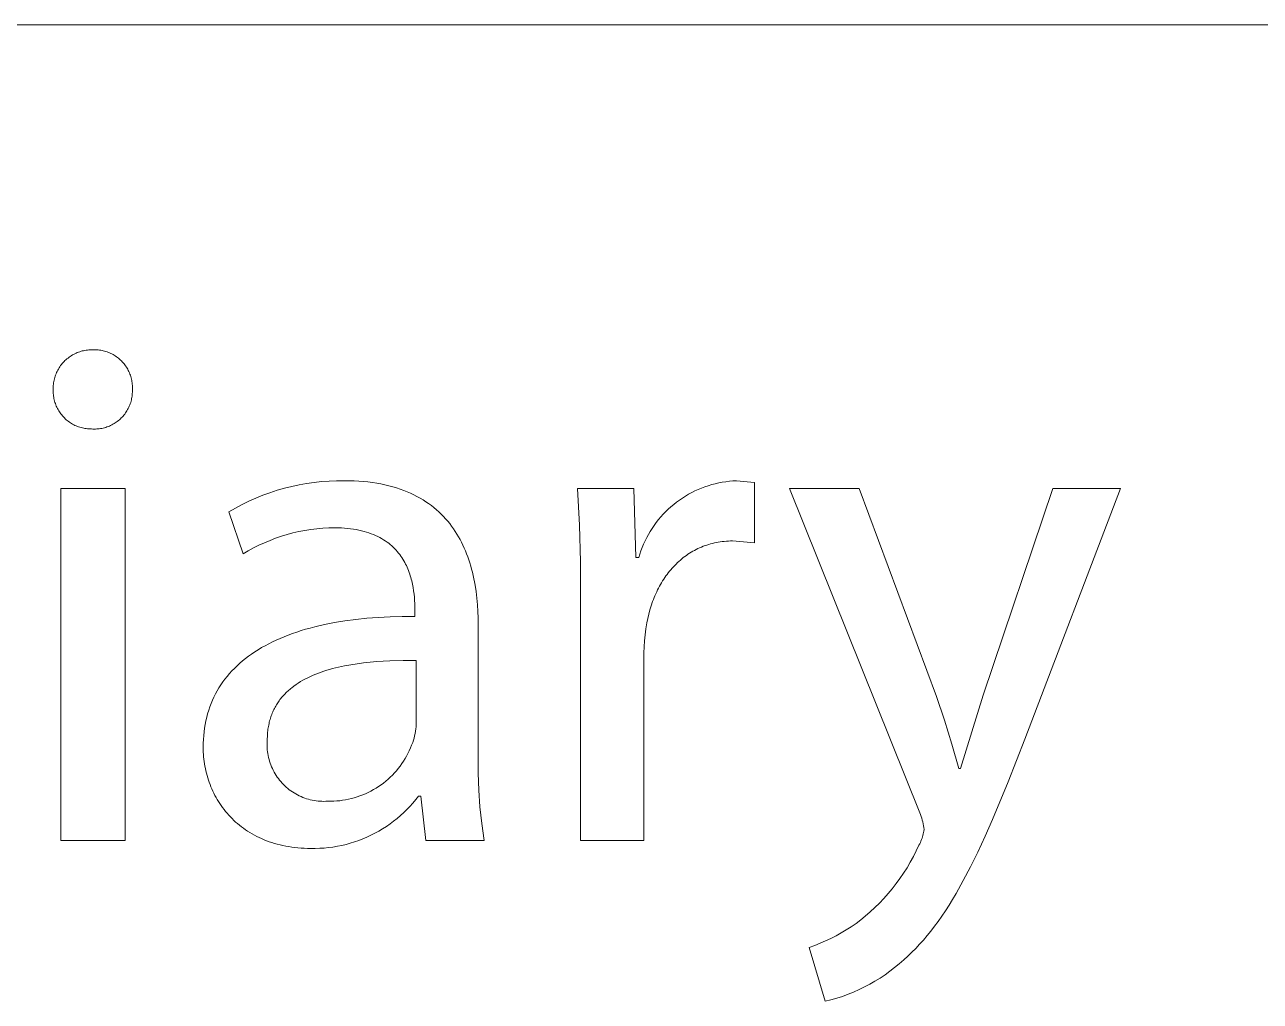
# Model space of a CAD drawing. Header units: millimetres. Extents: x 1422 to 6060, y -58 to 3182.
# Drawn here: x 5777.3 to 5856.2, y 398.2 to 460.5 of the extents above; entities that cross this region are included whole.
import ezdxf

# ---------------------------------------------------------------- set-up
doc = ezdxf.new("R2010")
doc.units = ezdxf.units.MM
doc.header["$MEASUREMENT"] = 0
doc.layers.add('Domyślny', color=7, linetype='Continuous', true_color=0x000000)

msp = doc.modelspace()

# ---------------------------------------------------------------- linework, layer by layer
at = {"layer": 'Domyślny', "color": 18, "lineweight": 15, "true_color": 0x000000}
for p, q in [((6055.346, 460.497), (4307.177, 460.497)), ((5780.25, 439.321), (5780.322, 439.368)), ((5780.322, 439.368), (5780.395, 439.412)), ((5780.395, 439.412), (5780.469, 439.453)), ((5780.469, 439.453), (5780.545, 439.492)), ((5780.545, 439.492), (5780.623, 439.528)), ((5780.623, 439.528), (5780.701, 439.562)), ((5780.701, 439.562), (5780.781, 439.592)), ((5780.781, 439.592), (5780.861, 439.62)), ((5780.861, 439.62), (5780.943, 439.646)), ((5780.943, 439.646), (5781.025, 439.668)), ((5781.025, 439.668), (5781.108, 439.687)), ((5781.108, 439.687), (5781.192, 439.704)), ((5781.192, 439.704), (5781.276, 439.718)), ((5781.276, 439.718), (5781.361, 439.728)), ((5781.361, 439.728), (5781.446, 439.736)), ((5781.446, 439.736), (5781.531, 439.741)), ((5781.531, 439.741), (5781.617, 439.743)), ((5781.617, 439.743), (5781.702, 439.742)), ((5781.702, 439.742), (5781.786, 439.744)), ((5781.786, 439.744), (5781.87, 439.743)), ((5781.87, 439.743), (5781.953, 439.74)), ((5781.953, 439.74), (5782.037, 439.733)), ((5782.037, 439.733), (5782.12, 439.724)), ((5782.12, 439.724), (5782.203, 439.712)), ((5782.203, 439.712), (5782.285, 439.697)), ((5782.285, 439.697), (5782.367, 439.679)), ((5782.367, 439.679), (5782.448, 439.658)), ((5782.448, 439.658), (5782.529, 439.635)), ((5782.529, 439.635), (5782.608, 439.609)), ((5782.608, 439.609), (5782.687, 439.579)), ((5782.687, 439.579), (5782.764, 439.548)), ((5782.764, 439.548), (5782.841, 439.513)), ((5782.841, 439.513), (5782.916, 439.476)), ((5782.916, 439.476), (5782.989, 439.437)), ((5782.989, 439.437), (5783.062, 439.394)), ((5783.062, 439.394), (5783.133, 439.35)), ((5779.499, 438.516), (5779.544, 438.589)), ((5779.544, 438.589), (5779.59, 438.661)), ((5779.59, 438.661), (5779.639, 438.731)), ((5779.639, 438.731), (5779.691, 438.799)), ((5779.691, 438.799), (5779.744, 438.865)), ((5779.744, 438.865), (5779.8, 438.93)), ((5779.8, 438.93), (5779.859, 438.992)), ((5779.859, 438.992), (5779.919, 439.052)), ((5779.919, 439.052), (5779.981, 439.111)), ((5779.981, 439.111), (5780.046, 439.167)), ((5780.046, 439.167), (5780.112, 439.22)), ((5780.112, 439.22), (5780.18, 439.272)), ((5780.18, 439.272), (5780.25, 439.321)), ((5783.133, 439.35), (5783.202, 439.303)), ((5783.202, 439.303), (5783.27, 439.253)), ((5783.27, 439.253), (5783.335, 439.201)), ((5783.335, 439.201), (5783.399, 439.147)), ((5783.399, 439.147), (5783.461, 439.091)), ((5783.461, 439.091), (5783.521, 439.033)), ((5783.521, 439.033), (5783.579, 438.972)), ((5783.579, 438.972), (5783.635, 438.91)), ((5783.635, 438.91), (5783.689, 438.845)), ((5783.689, 438.845), (5783.74, 438.779)), ((5783.74, 438.779), (5783.789, 438.711)), ((5783.789, 438.711), (5783.836, 438.642)), ((5783.836, 438.642), (5783.88, 438.571)), ((5783.88, 438.571), (5783.922, 438.498)), ((5779.207, 437.719), (5779.224, 437.803)), ((5779.224, 437.803), (5779.243, 437.886)), ((5779.243, 437.886), (5779.265, 437.968)), ((5779.265, 437.968), (5779.291, 438.05)), ((5779.291, 438.05), (5779.319, 438.13)), ((5779.319, 438.13), (5779.349, 438.21)), ((5779.349, 438.21), (5779.383, 438.288)), ((5779.383, 438.288), (5779.419, 438.366)), ((5779.419, 438.366), (5779.458, 438.442)), ((5779.458, 438.442), (5779.499, 438.516)), ((5783.922, 438.498), (5783.961, 438.424)), ((5783.961, 438.424), (5783.998, 438.349)), ((5783.998, 438.349), (5784.032, 438.272)), ((5784.032, 438.272), (5784.063, 438.195)), ((5784.063, 438.195), (5784.092, 438.116)), ((5784.092, 438.116), (5784.118, 438.036)), ((5784.118, 438.036), (5784.141, 437.956)), ((5784.141, 437.956), (5784.161, 437.874)), ((5784.161, 437.874), (5784.178, 437.792)), ((5784.178, 437.792), (5784.193, 437.71)), ((5779.167, 437.126), (5779.169, 437.209)), ((5779.168, 437.042), (5779.167, 437.126)), ((5779.168, 437.294), (5779.17, 437.38)), ((5779.169, 437.209), (5779.168, 437.294)), ((5779.172, 436.959), (5779.168, 437.042)), ((5779.17, 437.38), (5779.175, 437.465)), ((5779.175, 437.465), (5779.183, 437.55)), ((5779.183, 437.55), (5779.193, 437.635)), ((5779.193, 437.635), (5779.207, 437.719)), ((5784.193, 437.71), (5784.204, 437.627)), ((5784.204, 437.627), (5784.213, 437.544)), ((5784.213, 437.544), (5784.219, 437.46)), ((5784.221, 437.042), (5784.218, 436.958)), ((5784.219, 437.46), (5784.222, 437.376)), ((5784.222, 437.293), (5784.219, 437.209)), ((5784.219, 437.209), (5784.222, 437.125)), ((5784.222, 437.125), (5784.221, 437.042)), ((5784.222, 437.376), (5784.222, 437.293)), ((5779.178, 436.875), (5779.172, 436.959)), ((5779.188, 436.793), (5779.178, 436.875)), ((5779.2, 436.71), (5779.188, 436.793)), ((5779.215, 436.628), (5779.2, 436.71)), ((5779.233, 436.546), (5779.215, 436.628)), ((5779.254, 436.466), (5779.233, 436.546)), ((5779.278, 436.386), (5779.254, 436.466)), ((5779.304, 436.306), (5779.278, 436.386)), ((5779.333, 436.228), (5779.304, 436.306)), ((5779.365, 436.151), (5779.333, 436.228)), ((5784.058, 436.225), (5784.026, 436.148)), ((5784.087, 436.304), (5784.058, 436.225)), ((5784.113, 436.383), (5784.087, 436.304)), ((5784.136, 436.463), (5784.113, 436.383)), ((5784.157, 436.544), (5784.136, 436.463)), ((5784.175, 436.626), (5784.157, 436.544)), ((5784.19, 436.709), (5784.175, 436.626)), ((5784.202, 436.791), (5784.19, 436.709)), ((5784.211, 436.875), (5784.202, 436.791)), ((5784.218, 436.958), (5784.211, 436.875)), ((5779.399, 436.075), (5779.365, 436.151)), ((5779.436, 436), (5779.399, 436.075)), ((5779.476, 435.927), (5779.436, 436)), ((5779.518, 435.854), (5779.476, 435.927)), ((5779.562, 435.784), (5779.518, 435.854)), ((5779.609, 435.715), (5779.562, 435.784)), ((5779.658, 435.647), (5779.609, 435.715)), ((5779.71, 435.582), (5779.658, 435.647)), ((5779.764, 435.518), (5779.71, 435.582)), ((5779.82, 435.456), (5779.764, 435.518)), ((5779.878, 435.396), (5779.82, 435.456)), ((5783.571, 435.45), (5783.513, 435.39)), ((5783.627, 435.512), (5783.571, 435.45)), ((5783.681, 435.576), (5783.627, 435.512)), ((5783.733, 435.642), (5783.681, 435.576)), ((5783.782, 435.71), (5783.733, 435.642)), ((5783.829, 435.779), (5783.782, 435.71)), ((5783.873, 435.85), (5783.829, 435.779)), ((5783.916, 435.922), (5783.873, 435.85)), ((5783.955, 435.996), (5783.916, 435.922)), ((5783.992, 436.071), (5783.955, 435.996)), ((5784.026, 436.148), (5783.992, 436.071)), ((5779.938, 435.338), (5779.878, 435.396)), ((5780, 435.283), (5779.938, 435.338)), ((5780.064, 435.229), (5780, 435.283)), ((5780.13, 435.178), (5780.064, 435.229)), ((5780.197, 435.129), (5780.13, 435.178)), ((5780.266, 435.082), (5780.197, 435.129)), ((5780.337, 435.038), (5780.266, 435.082)), ((5780.409, 434.996), (5780.337, 435.038)), ((5780.483, 434.957), (5780.409, 434.996)), ((5780.558, 434.92), (5780.483, 434.957)), ((5780.634, 434.886), (5780.558, 434.92)), ((5780.711, 434.854), (5780.634, 434.886)), ((5780.79, 434.826), (5780.711, 434.854)), ((5780.869, 434.799), (5780.79, 434.826)), ((5780.949, 434.776), (5780.869, 434.799)), ((5781.03, 434.756), (5780.949, 434.776)), ((5781.112, 434.738), (5781.03, 434.756)), ((5781.194, 434.723), (5781.112, 434.738)), ((5781.276, 434.711), (5781.194, 434.723)), ((5781.359, 434.702), (5781.276, 434.711)), ((5781.443, 434.696), (5781.359, 434.702)), ((5781.526, 434.692), (5781.443, 434.696)), ((5781.609, 434.692), (5781.526, 434.692)), ((5781.693, 434.686), (5781.609, 434.692)), ((5781.777, 434.684), (5781.693, 434.686)), ((5781.86, 434.684), (5781.777, 434.684)), ((5781.944, 434.688), (5781.86, 434.684)), ((5782.027, 434.694), (5781.944, 434.688)), ((5782.111, 434.703), (5782.027, 434.694)), ((5782.193, 434.715), (5782.111, 434.703)), ((5782.276, 434.73), (5782.193, 434.715)), ((5782.358, 434.748), (5782.276, 434.73)), ((5782.439, 434.768), (5782.358, 434.748)), ((5782.519, 434.791), (5782.439, 434.768)), ((5782.599, 434.818), (5782.519, 434.791)), ((5782.677, 434.846), (5782.599, 434.818)), ((5782.755, 434.878), (5782.677, 434.846)), ((5782.831, 434.912), (5782.755, 434.878)), ((5782.906, 434.949), (5782.831, 434.912)), ((5782.98, 434.988), (5782.906, 434.949)), ((5783.052, 435.03), (5782.98, 434.988)), ((5783.123, 435.075), (5783.052, 435.03)), ((5783.193, 435.121), (5783.123, 435.075)), ((5783.26, 435.171), (5783.193, 435.121)), ((5783.326, 435.222), (5783.26, 435.171)), ((5783.39, 435.276), (5783.326, 435.222)), ((5783.453, 435.332), (5783.39, 435.276)), ((5783.513, 435.39), (5783.453, 435.332)), ((5779.664, 430.893), (5783.756, 430.893)), ((5779.664, 408.423), (5779.664, 430.893)), ((5783.756, 430.893), (5783.756, 408.423)), ((5793, 430.623), (5793.459, 430.773)), ((5793.459, 430.773), (5793.923, 430.907)), ((5793.923, 430.907), (5794.392, 431.025)), ((5794.392, 431.025), (5794.864, 431.127)), ((5794.864, 431.127), (5795.34, 431.212)), ((5795.34, 431.212), (5795.818, 431.281)), ((5795.818, 431.281), (5796.298, 431.333)), ((5796.298, 431.333), (5796.78, 431.368)), ((5796.78, 431.368), (5797.263, 431.387)), ((5797.263, 431.387), (5797.746, 431.389)), ((5797.746, 431.389), (5798.064, 431.385)), ((5798.064, 431.385), (5798.375, 431.375)), ((5798.375, 431.375), (5798.678, 431.358)), ((5798.678, 431.358), (5798.974, 431.335)), ((5798.974, 431.335), (5799.263, 431.305)), ((5799.263, 431.305), (5799.545, 431.269)), ((5799.545, 431.269), (5799.819, 431.227)), ((5799.819, 431.227), (5800.086, 431.179)), ((5800.086, 431.179), (5800.347, 431.124)), ((5800.347, 431.124), (5800.6, 431.064)), ((5800.6, 431.064), (5800.847, 430.998)), ((5800.847, 430.998), (5801.087, 430.927)), ((5801.087, 430.927), (5801.321, 430.85)), ((5801.321, 430.85), (5801.547, 430.768)), ((5801.547, 430.768), (5801.768, 430.68)), ((5801.768, 430.68), (5801.982, 430.587)), ((5812.762, 428.556), (5812.644, 430.891)), ((5812.644, 430.891), (5816.242, 430.891)), ((5816.242, 430.891), (5816.365, 426.475)), ((5819.93, 430.628), (5820.135, 430.73)), ((5820.135, 430.73), (5820.344, 430.826)), ((5820.344, 430.826), (5820.556, 430.914)), ((5820.556, 430.914), (5820.77, 430.995)), ((5820.77, 430.995), (5820.987, 431.069)), ((5820.987, 431.069), (5821.207, 431.135)), ((5821.207, 431.135), (5821.429, 431.194)), ((5821.429, 431.194), (5821.652, 431.245)), ((5821.652, 431.245), (5821.878, 431.288)), ((5821.878, 431.288), (5822.104, 431.324)), ((5822.104, 431.324), (5822.332, 431.352)), ((5822.332, 431.352), (5822.56, 431.373)), ((5822.56, 431.373), (5822.79, 431.385)), ((5822.79, 431.385), (5823.932, 431.277)), ((5823.932, 431.277), (5823.932, 427.417)), ((5834.484, 410.184), (5826.176, 430.893)), ((5826.176, 430.893), (5830.624, 430.893)), ((5830.624, 430.893), (5835.55, 417.612)), ((5838.53, 417.705), (5842.993, 430.893)), ((5847.302, 430.893), (5841.187, 414.879)), ((5842.993, 430.893), (5847.302, 430.893)), ((5791.224, 429.866), (5791.658, 430.078)), ((5791.658, 430.078), (5792.099, 430.275)), ((5792.099, 430.275), (5792.547, 430.457)), ((5792.547, 430.457), (5793, 430.623)), ((5801.982, 430.587), (5802.189, 430.489)), ((5802.189, 430.489), (5802.391, 430.386)), ((5802.391, 430.386), (5802.586, 430.278)), ((5802.586, 430.278), (5802.775, 430.166)), ((5802.775, 430.166), (5802.958, 430.048)), ((5802.958, 430.048), (5803.136, 429.927)), ((5803.136, 429.927), (5803.307, 429.801)), ((5818.782, 429.873), (5818.962, 430.015)), ((5818.962, 430.015), (5819.147, 430.15)), ((5819.147, 430.15), (5819.337, 430.28)), ((5819.337, 430.28), (5819.53, 430.403)), ((5819.53, 430.403), (5819.728, 430.519)), ((5819.728, 430.519), (5819.93, 430.628)), ((5790.379, 429.396), (5790.798, 429.638)), ((5791.291, 426.709), (5790.379, 429.396)), ((5790.798, 429.638), (5791.224, 429.866)), ((5803.307, 429.801), (5803.473, 429.67)), ((5803.473, 429.67), (5803.633, 429.536)), ((5803.633, 429.536), (5803.787, 429.397)), ((5803.787, 429.397), (5803.936, 429.254)), ((5803.936, 429.254), (5804.079, 429.108)), ((5804.079, 429.108), (5804.218, 428.957)), ((5817.958, 429.076), (5818.112, 429.247)), ((5818.112, 429.247), (5818.272, 429.412)), ((5818.272, 429.412), (5818.436, 429.571)), ((5818.436, 429.571), (5818.607, 429.725)), ((5818.607, 429.725), (5818.782, 429.873)), ((5795.99, 428.316), (5795.607, 428.27)), ((5796.374, 428.35), (5795.99, 428.316)), ((5796.758, 428.37), (5796.374, 428.35)), ((5797.143, 428.377), (5796.758, 428.37)), ((5797.356, 428.375), (5797.143, 428.377)), ((5797.563, 428.368), (5797.356, 428.375)), ((5797.764, 428.356), (5797.563, 428.368)), ((5797.959, 428.339), (5797.764, 428.356)), ((5798.149, 428.318), (5797.959, 428.339)), ((5798.333, 428.293), (5798.149, 428.318)), ((5804.218, 428.957), (5804.35, 428.804)), ((5804.35, 428.804), (5804.478, 428.646)), ((5804.478, 428.646), (5804.6, 428.485)), ((5804.6, 428.485), (5804.718, 428.321)), ((5804.718, 428.321), (5804.83, 428.154)), ((5812.824, 426.218), (5812.762, 428.556)), ((5817.282, 428.152), (5817.404, 428.346)), ((5817.404, 428.346), (5817.533, 428.535)), ((5817.533, 428.535), (5817.669, 428.72)), ((5817.669, 428.72), (5817.811, 428.901)), ((5817.811, 428.901), (5817.958, 429.076)), ((5793.008, 427.577), (5792.653, 427.428)), ((5793.368, 427.715), (5793.008, 427.577)), ((5793.732, 427.839), (5793.368, 427.715)), ((5794.101, 427.951), (5793.732, 427.839)), ((5794.473, 428.05), (5794.101, 427.951)), ((5794.849, 428.137), (5794.473, 428.05)), ((5795.227, 428.21), (5794.849, 428.137)), ((5795.607, 428.27), (5795.227, 428.21)), ((5798.511, 428.264), (5798.333, 428.293)), ((5798.684, 428.23), (5798.511, 428.264)), ((5798.852, 428.193), (5798.684, 428.23)), ((5799.015, 428.151), (5798.852, 428.193)), ((5799.172, 428.106), (5799.015, 428.151)), ((5799.324, 428.057), (5799.172, 428.106)), ((5799.471, 428.005), (5799.324, 428.057)), ((5799.614, 427.949), (5799.471, 428.005)), ((5799.751, 427.889), (5799.614, 427.949)), ((5799.884, 427.827), (5799.751, 427.889)), ((5800.012, 427.761), (5799.884, 427.827)), ((5800.135, 427.693), (5800.012, 427.761)), ((5800.254, 427.621), (5800.135, 427.693)), ((5800.368, 427.547), (5800.254, 427.621)), ((5800.478, 427.47), (5800.368, 427.547)), ((5804.83, 428.154), (5804.938, 427.983)), ((5804.938, 427.983), (5805.041, 427.81)), ((5805.041, 427.81), (5805.139, 427.634)), ((5805.139, 427.634), (5805.233, 427.455)), ((5816.859, 427.338), (5816.954, 427.547)), ((5816.954, 427.547), (5817.057, 427.752)), ((5817.057, 427.752), (5817.166, 427.954)), ((5817.166, 427.954), (5817.282, 428.152)), ((5822.142, 427.526), (5822.011, 427.515)), ((5822.274, 427.534), (5822.142, 427.526)), ((5822.408, 427.539), (5822.274, 427.534)), ((5822.542, 427.54), (5822.408, 427.539)), ((5823.932, 427.417), (5822.542, 427.54)), ((5791.622, 426.906), (5791.291, 426.709)), ((5791.959, 427.092), (5791.622, 426.906)), ((5792.303, 427.266), (5791.959, 427.092)), ((5792.653, 427.428), (5792.303, 427.266)), ((5800.584, 427.39), (5800.478, 427.47)), ((5800.686, 427.308), (5800.584, 427.39)), ((5800.783, 427.224), (5800.686, 427.308)), ((5800.877, 427.137), (5800.783, 427.224)), ((5800.966, 427.049), (5800.877, 427.137)), ((5801.052, 426.958), (5800.966, 427.049)), ((5801.134, 426.865), (5801.052, 426.958)), ((5801.212, 426.771), (5801.134, 426.865)), ((5801.286, 426.675), (5801.212, 426.771)), ((5805.233, 427.455), (5805.322, 427.273)), ((5805.322, 427.273), (5805.406, 427.089)), ((5805.406, 427.089), (5805.486, 426.902)), ((5805.486, 426.902), (5805.562, 426.713)), ((5816.617, 426.694), (5816.69, 426.912)), ((5816.69, 426.912), (5816.771, 427.126)), ((5816.771, 427.126), (5816.859, 427.338)), ((5819.791, 426.757), (5819.689, 426.69)), ((5819.895, 426.821), (5819.791, 426.757)), ((5820, 426.883), (5819.895, 426.821)), ((5820.106, 426.942), (5820, 426.883)), ((5820.214, 426.998), (5820.106, 426.942)), ((5820.324, 427.052), (5820.214, 426.998)), ((5820.435, 427.104), (5820.324, 427.052)), ((5820.548, 427.152), (5820.435, 427.104)), ((5820.662, 427.198), (5820.548, 427.152)), ((5820.778, 427.241), (5820.662, 427.198)), ((5820.895, 427.281), (5820.778, 427.241)), ((5821.013, 427.319), (5820.895, 427.281)), ((5821.133, 427.354), (5821.013, 427.319)), ((5821.254, 427.386), (5821.133, 427.354)), ((5821.377, 427.415), (5821.254, 427.386)), ((5821.501, 427.441), (5821.377, 427.415)), ((5821.627, 427.464), (5821.501, 427.441)), ((5821.754, 427.484), (5821.627, 427.464)), ((5821.882, 427.501), (5821.754, 427.484)), ((5822.011, 427.515), (5821.882, 427.501)), ((5801.357, 426.577), (5801.286, 426.675)), ((5801.425, 426.478), (5801.357, 426.577)), ((5801.489, 426.377), (5801.425, 426.478)), ((5801.55, 426.275), (5801.489, 426.377)), ((5801.608, 426.172), (5801.55, 426.275)), ((5801.662, 426.068), (5801.608, 426.172)), ((5801.714, 425.964), (5801.662, 426.068)), ((5801.763, 425.858), (5801.714, 425.964)), ((5805.562, 426.713), (5805.634, 426.522)), ((5805.634, 426.522), (5805.701, 426.329)), ((5805.701, 426.329), (5805.764, 426.134)), ((5805.764, 426.134), (5805.824, 425.937)), ((5812.829, 423.88), (5812.824, 426.218)), ((5816.365, 426.475), (5816.551, 426.475)), ((5816.551, 426.475), (5816.617, 426.694)), ((5818.846, 425.981), (5818.76, 425.891)), ((5818.933, 426.069), (5818.846, 425.981)), ((5819.021, 426.155), (5818.933, 426.069)), ((5819.112, 426.238), (5819.021, 426.155)), ((5819.204, 426.32), (5819.112, 426.238)), ((5819.298, 426.398), (5819.204, 426.32)), ((5819.393, 426.475), (5819.298, 426.398)), ((5819.49, 426.549), (5819.393, 426.475)), ((5819.589, 426.621), (5819.49, 426.549)), ((5819.689, 426.69), (5819.589, 426.621)), ((5801.808, 425.751), (5801.763, 425.858)), ((5801.851, 425.644), (5801.808, 425.751)), ((5801.891, 425.537), (5801.851, 425.644)), ((5801.929, 425.429), (5801.891, 425.537)), ((5801.964, 425.321), (5801.929, 425.429)), ((5801.996, 425.213), (5801.964, 425.321)), ((5802.027, 425.105), (5801.996, 425.213)), ((5805.824, 425.937), (5805.879, 425.738)), ((5805.879, 425.738), (5805.931, 425.538)), ((5805.931, 425.538), (5805.979, 425.336)), ((5805.979, 425.336), (5806.023, 425.133)), ((5818.211, 425.2), (5818.14, 425.094)), ((5818.284, 425.305), (5818.211, 425.2)), ((5818.359, 425.408), (5818.284, 425.305)), ((5818.436, 425.509), (5818.359, 425.408)), ((5818.514, 425.608), (5818.436, 425.509)), ((5818.595, 425.704), (5818.514, 425.608)), ((5818.676, 425.799), (5818.595, 425.704)), ((5818.76, 425.891), (5818.676, 425.799)), ((5802.054, 424.997), (5802.027, 425.105)), ((5802.08, 424.889), (5802.054, 424.997)), ((5802.104, 424.781), (5802.08, 424.889)), ((5802.144, 424.567), (5802.104, 424.781)), ((5802.178, 424.355), (5802.144, 424.567)), ((5806.023, 425.133), (5806.063, 424.928)), ((5806.063, 424.928), (5806.1, 424.722)), ((5806.1, 424.722), (5806.164, 424.308)), ((5817.752, 424.413), (5817.694, 424.293)), ((5817.812, 424.531), (5817.752, 424.413)), ((5817.874, 424.647), (5817.812, 424.531)), ((5817.938, 424.762), (5817.874, 424.647)), ((5818.003, 424.874), (5817.938, 424.762)), ((5818.071, 424.985), (5818.003, 424.874)), ((5818.14, 425.094), (5818.071, 424.985)), ((5802.204, 424.147), (5802.178, 424.355)), ((5802.224, 423.943), (5802.204, 424.147)), ((5802.239, 423.745), (5802.224, 423.943)), ((5802.248, 423.552), (5802.239, 423.745)), ((5806.164, 424.308), (5806.215, 423.889)), ((5806.215, 423.889), (5806.254, 423.469)), ((5812.829, 408.422), (5812.829, 423.88)), ((5817.432, 423.669), (5817.341, 423.408)), ((5817.48, 423.797), (5817.432, 423.669)), ((5817.531, 423.924), (5817.48, 423.797)), ((5817.583, 424.048), (5817.531, 423.924)), ((5817.637, 424.172), (5817.583, 424.048)), ((5817.694, 424.293), (5817.637, 424.172)), ((5802.253, 423.366), (5802.248, 423.552)), ((5802.255, 423.188), (5802.253, 423.366)), ((5802.255, 422.725), (5802.255, 423.188)), ((5806.254, 423.469), (5806.281, 423.046)), ((5806.281, 423.046), (5806.296, 422.623)), ((5817.184, 422.868), (5817.118, 422.589)), ((5817.259, 423.141), (5817.184, 422.868)), ((5817.341, 423.408), (5817.259, 423.141)), ((5795.575, 421.981), (5795.873, 422.059)), ((5795.873, 422.059), (5796.489, 422.201)), ((5796.489, 422.201), (5797.128, 422.327)), ((5797.128, 422.327), (5797.791, 422.436)), ((5797.791, 422.436), (5798.477, 422.527)), ((5798.477, 422.527), (5799.187, 422.602)), ((5799.187, 422.602), (5799.92, 422.659)), ((5799.92, 422.659), (5800.676, 422.698)), ((5800.676, 422.698), (5801.454, 422.721)), ((5801.454, 422.721), (5802.255, 422.725)), ((5806.296, 422.623), (5806.301, 422.2)), ((5806.301, 422.2), (5806.301, 413.799)), ((5817.06, 422.305), (5816.998, 421.925)), ((5817.118, 422.589), (5817.06, 422.305)), ((5793.405, 421.212), (5793.654, 421.322)), ((5793.654, 421.322), (5793.91, 421.429)), ((5793.91, 421.429), (5794.172, 421.531)), ((5794.172, 421.531), (5794.441, 421.629)), ((5794.441, 421.629), (5794.715, 421.724)), ((5794.715, 421.724), (5794.996, 421.814)), ((5794.996, 421.814), (5795.282, 421.9)), ((5795.282, 421.9), (5795.575, 421.981)), ((5816.948, 421.543), (5816.911, 421.16)), ((5816.998, 421.925), (5816.948, 421.543)), ((5791.832, 420.324), (5792.038, 420.463)), ((5792.038, 420.463), (5792.25, 420.598)), ((5792.25, 420.598), (5792.468, 420.729)), ((5792.468, 420.729), (5792.693, 420.855)), ((5792.693, 420.855), (5792.924, 420.978)), ((5792.924, 420.978), (5793.161, 421.097)), ((5793.161, 421.097), (5793.405, 421.212)), ((5816.887, 420.775), (5816.875, 420.39)), ((5816.911, 421.16), (5816.887, 420.775)), ((5790.901, 419.571), (5791.074, 419.729)), ((5791.074, 419.729), (5791.254, 419.884)), ((5791.254, 419.884), (5791.44, 420.035)), ((5791.44, 420.035), (5791.633, 420.181)), ((5791.633, 420.181), (5791.832, 420.324)), ((5798.171, 419.642), (5797.773, 419.569)), ((5798.575, 419.706), (5798.171, 419.642)), ((5798.985, 419.759), (5798.575, 419.706)), ((5799.4, 419.803), (5798.985, 419.759)), ((5799.818, 419.839), (5799.4, 419.803)), ((5800.239, 419.867), (5799.818, 419.839)), ((5800.662, 419.887), (5800.239, 419.867)), ((5801.508, 419.905), (5800.662, 419.887)), ((5802.348, 419.899), (5801.508, 419.905)), ((5802.348, 415.976), (5802.348, 419.899)), ((5816.875, 420.39), (5816.875, 408.422)), ((5790.132, 418.719), (5790.272, 418.897)), ((5790.272, 418.897), (5790.419, 419.071)), ((5790.419, 419.071), (5790.573, 419.242)), ((5790.573, 419.242), (5790.734, 419.408)), ((5790.734, 419.408), (5790.901, 419.571)), ((5795.589, 418.89), (5795.426, 418.813)), ((5795.754, 418.964), (5795.589, 418.89)), ((5795.923, 419.034), (5795.754, 418.964)), ((5796.096, 419.101), (5795.923, 419.034)), ((5796.272, 419.165), (5796.096, 419.101)), ((5796.45, 419.226), (5796.272, 419.165)), ((5796.632, 419.284), (5796.45, 419.226)), ((5796.816, 419.339), (5796.632, 419.284)), ((5797.002, 419.39), (5796.816, 419.339)), ((5797.383, 419.485), (5797.002, 419.39)), ((5797.773, 419.569), (5797.383, 419.485)), ((5789.636, 417.969), (5789.75, 418.162)), ((5789.75, 418.162), (5789.87, 418.352)), ((5789.87, 418.352), (5789.998, 418.538)), ((5789.998, 418.538), (5790.132, 418.719)), ((5794.27, 418.067), (5794.207, 418.013)), ((5794.334, 418.121), (5794.27, 418.067)), ((5794.4, 418.173), (5794.334, 418.121)), ((5794.534, 418.276), (5794.4, 418.173)), ((5794.672, 418.375), (5794.534, 418.276)), ((5794.815, 418.47), (5794.672, 418.375)), ((5794.962, 418.561), (5794.815, 418.47)), ((5795.113, 418.648), (5794.962, 418.561)), ((5795.268, 418.732), (5795.113, 418.648)), ((5795.426, 418.813), (5795.268, 418.732)), ((5789.247, 417.158), (5789.334, 417.367)), ((5789.334, 417.367), (5789.428, 417.571)), ((5789.428, 417.571), (5789.528, 417.772)), ((5789.528, 417.772), (5789.636, 417.969)), ((5793.549, 417.278), (5793.503, 417.21)), ((5793.596, 417.345), (5793.549, 417.278)), ((5793.645, 417.411), (5793.596, 417.345)), ((5793.696, 417.475), (5793.645, 417.411)), ((5793.748, 417.539), (5793.696, 417.475)), ((5793.801, 417.602), (5793.748, 417.539)), ((5793.855, 417.664), (5793.801, 417.602)), ((5793.91, 417.724), (5793.855, 417.664)), ((5793.967, 417.784), (5793.91, 417.724)), ((5794.025, 417.843), (5793.967, 417.784)), ((5794.085, 417.9), (5794.025, 417.843)), ((5794.145, 417.957), (5794.085, 417.9)), ((5794.207, 418.013), (5794.145, 417.957)), ((5835.55, 417.612), (5836.067, 416.095)), ((5837.079, 413.025), (5838.53, 417.705)), ((5788.968, 416.288), (5789.027, 416.511)), ((5789.027, 416.511), (5789.094, 416.73)), ((5789.094, 416.73), (5789.167, 416.946)), ((5789.167, 416.946), (5789.247, 417.158)), ((5793.151, 416.547), (5793.12, 416.468)), ((5793.184, 416.625), (5793.151, 416.547)), ((5793.219, 416.702), (5793.184, 416.625)), ((5793.255, 416.778), (5793.219, 416.702)), ((5793.293, 416.853), (5793.255, 416.778)), ((5793.332, 416.926), (5793.293, 416.853)), ((5793.372, 416.999), (5793.332, 416.926)), ((5793.414, 417.07), (5793.372, 416.999)), ((5793.458, 417.14), (5793.414, 417.07)), ((5793.503, 417.21), (5793.458, 417.14)), ((5788.831, 415.596), (5788.87, 415.83)), ((5788.87, 415.83), (5788.915, 416.061)), ((5788.915, 416.061), (5788.968, 416.288)), ((5792.908, 415.701), (5792.893, 415.609)), ((5792.925, 415.791), (5792.908, 415.701)), ((5792.944, 415.879), (5792.925, 415.791)), ((5792.964, 415.967), (5792.944, 415.879)), ((5792.986, 416.053), (5792.964, 415.967)), ((5793.009, 416.139), (5792.986, 416.053)), ((5793.034, 416.223), (5793.009, 416.139)), ((5793.061, 416.306), (5793.034, 416.223)), ((5793.09, 416.387), (5793.061, 416.306)), ((5793.12, 416.468), (5793.09, 416.387)), ((5802.331, 415.683), (5802.342, 415.83)), ((5802.342, 415.83), (5802.348, 415.976)), ((5836.067, 416.095), (5836.546, 414.566)), ((5788.757, 414.871), (5788.774, 415.117)), ((5788.774, 415.117), (5788.799, 415.358)), ((5788.799, 415.358), (5788.831, 415.596)), ((5792.836, 414.935), (5792.835, 414.834)), ((5792.839, 415.035), (5792.836, 414.935)), ((5792.843, 415.134), (5792.839, 415.035)), ((5792.85, 415.232), (5792.843, 415.134)), ((5792.858, 415.328), (5792.85, 415.232)), ((5792.868, 415.423), (5792.858, 415.328)), ((5792.879, 415.517), (5792.868, 415.423)), ((5792.893, 415.609), (5792.879, 415.517)), ((5802.161, 414.819), (5802.202, 414.96)), ((5802.202, 414.96), (5802.237, 415.103)), ((5802.237, 415.103), (5802.268, 415.247)), ((5802.268, 415.247), (5802.294, 415.391)), ((5802.294, 415.391), (5802.315, 415.537)), ((5802.315, 415.537), (5802.331, 415.683)), ((5788.743, 414.37), (5788.746, 414.623)), ((5788.744, 414.218), (5788.743, 414.37)), ((5788.749, 414.067), (5788.744, 414.218)), ((5788.746, 414.623), (5788.757, 414.871)), ((5792.827, 414.709), (5792.823, 414.585)), ((5792.823, 414.585), (5792.823, 414.46)), ((5792.823, 414.46), (5792.828, 414.335)), ((5792.835, 414.834), (5792.827, 414.709)), ((5792.828, 414.335), (5792.837, 414.211)), ((5792.837, 414.211), (5792.85, 414.087)), ((5801.817, 413.979), (5801.901, 414.15)), ((5801.901, 414.15), (5801.979, 414.324)), ((5801.979, 414.324), (5802.05, 414.5)), ((5802.05, 414.5), (5802.116, 414.679)), ((5802.116, 414.679), (5802.161, 414.819)), ((5836.546, 414.566), (5836.986, 413.025)), ((5841.187, 414.879), (5840.126, 412.16)), ((5788.758, 413.915), (5788.749, 414.067)), ((5788.77, 413.764), (5788.758, 413.915)), ((5788.785, 413.612), (5788.77, 413.764)), ((5788.804, 413.462), (5788.785, 413.612)), ((5788.826, 413.312), (5788.804, 413.462)), ((5792.85, 414.087), (5792.868, 413.963)), ((5792.868, 413.963), (5792.89, 413.84)), ((5792.89, 413.84), (5792.916, 413.718)), ((5792.916, 413.718), (5792.946, 413.597)), ((5792.946, 413.597), (5792.98, 413.477)), ((5792.98, 413.477), (5793.019, 413.359)), ((5793.019, 413.359), (5793.061, 413.241)), ((5801.426, 413.325), (5801.532, 413.484)), ((5801.532, 413.484), (5801.633, 413.645)), ((5801.633, 413.645), (5801.728, 413.811)), ((5801.728, 413.811), (5801.817, 413.979)), ((5806.301, 413.799), (5806.301, 412.72)), ((5788.852, 413.162), (5788.826, 413.312)), ((5788.881, 413.013), (5788.852, 413.162)), ((5788.913, 412.865), (5788.881, 413.013)), ((5788.949, 412.717), (5788.913, 412.865)), ((5788.988, 412.57), (5788.949, 412.717)), ((5789.03, 412.425), (5788.988, 412.57)), ((5793.061, 413.241), (5793.108, 413.126)), ((5793.108, 413.126), (5793.158, 413.012)), ((5793.158, 413.012), (5793.213, 412.899)), ((5793.213, 412.899), (5793.271, 412.789)), ((5793.271, 412.789), (5793.333, 412.681)), ((5793.333, 412.681), (5793.399, 412.575)), ((5793.399, 412.575), (5793.468, 412.471)), ((5800.682, 412.46), (5800.818, 412.593)), ((5800.818, 412.593), (5800.95, 412.731)), ((5800.95, 412.731), (5801.076, 412.873)), ((5801.076, 412.873), (5801.198, 413.02)), ((5801.198, 413.02), (5801.315, 413.171)), ((5801.315, 413.171), (5801.426, 413.325)), ((5806.301, 412.72), (5806.339, 411.642)), ((5836.986, 413.025), (5837.079, 413.025)), ((5789.076, 412.28), (5789.03, 412.425)), ((5789.125, 412.136), (5789.076, 412.28)), ((5789.178, 411.994), (5789.125, 412.136)), ((5789.234, 411.852), (5789.178, 411.994)), ((5789.293, 411.712), (5789.234, 411.852)), ((5793.468, 412.471), (5793.541, 412.37)), ((5793.541, 412.37), (5793.618, 412.271)), ((5793.618, 412.271), (5793.697, 412.175)), ((5793.697, 412.175), (5793.78, 412.082)), ((5793.78, 412.082), (5793.866, 411.992)), ((5793.866, 411.992), (5793.956, 411.905)), ((5793.956, 411.905), (5794.048, 411.821)), ((5794.048, 411.821), (5794.143, 411.74)), ((5799.615, 411.665), (5799.778, 411.763)), ((5799.778, 411.763), (5799.939, 411.866)), ((5799.939, 411.866), (5800.095, 411.974)), ((5800.095, 411.974), (5800.248, 412.088)), ((5800.248, 412.088), (5800.397, 412.207)), ((5800.397, 412.207), (5800.542, 412.331)), ((5800.542, 412.331), (5800.682, 412.46)), ((5840.126, 412.16), (5839.133, 409.768)), ((5789.356, 411.574), (5789.293, 411.712)), ((5789.422, 411.436), (5789.356, 411.574)), ((5789.491, 411.3), (5789.422, 411.436)), ((5789.564, 411.166), (5789.491, 411.3)), ((5789.64, 411.034), (5789.564, 411.166)), ((5789.72, 410.903), (5789.64, 411.034)), ((5794.143, 411.74), (5794.241, 411.662)), ((5794.241, 411.662), (5794.341, 411.588)), ((5794.341, 411.588), (5794.444, 411.518)), ((5794.444, 411.518), (5794.549, 411.451)), ((5794.549, 411.451), (5794.656, 411.387)), ((5794.656, 411.387), (5794.766, 411.328)), ((5794.766, 411.328), (5794.878, 411.272)), ((5794.878, 411.272), (5794.991, 411.22)), ((5794.991, 411.22), (5795.106, 411.172)), ((5795.106, 411.172), (5795.223, 411.128)), ((5795.223, 411.128), (5795.341, 411.088)), ((5795.341, 411.088), (5795.461, 411.052)), ((5795.461, 411.052), (5795.581, 411.021)), ((5795.581, 411.021), (5795.703, 410.993)), ((5795.703, 410.993), (5795.826, 410.97)), ((5795.826, 410.97), (5795.949, 410.951)), ((5797.457, 410.96), (5797.645, 410.984)), ((5797.645, 410.984), (5797.833, 411.015)), ((5797.833, 411.015), (5798.02, 411.052)), ((5798.02, 411.052), (5798.206, 411.096)), ((5798.206, 411.096), (5798.39, 411.146)), ((5798.39, 411.146), (5798.572, 411.202)), ((5798.572, 411.202), (5798.752, 411.264)), ((5798.752, 411.264), (5798.93, 411.333)), ((5798.93, 411.333), (5799.105, 411.407)), ((5799.105, 411.407), (5799.278, 411.487)), ((5799.278, 411.487), (5799.448, 411.574)), ((5799.448, 411.574), (5799.615, 411.665)), ((5802.313, 411.027), (5802.131, 410.81)), ((5802.487, 411.251), (5802.313, 411.027)), ((5802.641, 411.251), (5802.487, 411.251)), ((5802.95, 408.425), (5802.641, 411.251)), ((5806.339, 411.642), (5806.413, 410.566)), ((5789.803, 410.774), (5789.72, 410.903)), ((5789.889, 410.647), (5789.803, 410.774)), ((5789.978, 410.521), (5789.889, 410.647)), ((5790.071, 410.398), (5789.978, 410.521)), ((5790.167, 410.277), (5790.071, 410.398)), ((5790.267, 410.158), (5790.167, 410.277)), ((5795.949, 410.951), (5796.073, 410.936)), ((5796.073, 410.936), (5796.197, 410.926)), ((5796.197, 410.926), (5796.322, 410.919)), ((5796.322, 410.919), (5796.446, 410.918)), ((5796.446, 410.918), (5796.571, 410.92)), ((5796.571, 410.92), (5796.696, 410.927)), ((5796.696, 410.927), (5796.886, 410.925)), ((5796.886, 410.925), (5797.077, 410.93)), ((5797.077, 410.93), (5797.267, 410.942)), ((5797.267, 410.942), (5797.457, 410.96)), ((5801.544, 410.196), (5801.335, 410.005)), ((5801.747, 410.394), (5801.544, 410.196)), ((5801.942, 410.599), (5801.747, 410.394)), ((5802.131, 410.81), (5801.942, 410.599)), ((5806.413, 410.566), (5806.524, 409.493)), ((5834.531, 410.07), (5834.484, 410.184)), ((5790.37, 410.041), (5790.267, 410.158)), ((5790.476, 409.927), (5790.37, 410.041)), ((5790.586, 409.815), (5790.476, 409.927)), ((5790.698, 409.705), (5790.586, 409.815)), ((5790.815, 409.598), (5790.698, 409.705)), ((5790.934, 409.493), (5790.815, 409.598)), ((5791.057, 409.391), (5790.934, 409.493)), ((5791.183, 409.292), (5791.057, 409.391)), ((5800.67, 409.476), (5800.437, 409.315)), ((5800.898, 409.645), (5800.67, 409.476)), ((5801.119, 409.821), (5800.898, 409.645)), ((5801.335, 410.005), (5801.119, 409.821)), ((5806.524, 409.493), (5806.672, 408.425)), ((5834.574, 409.955), (5834.531, 410.07)), ((5834.613, 409.839), (5834.574, 409.955)), ((5834.648, 409.721), (5834.613, 409.839)), ((5834.679, 409.602), (5834.648, 409.721)), ((5834.706, 409.482), (5834.679, 409.602)), ((5834.729, 409.362), (5834.706, 409.482)), ((5839.133, 409.768), (5838.656, 408.686)), ((5791.312, 409.196), (5791.183, 409.292)), ((5791.445, 409.103), (5791.312, 409.196)), ((5791.581, 409.012), (5791.445, 409.103)), ((5791.72, 408.925), (5791.581, 409.012)), ((5791.863, 408.84), (5791.72, 408.925)), ((5792.009, 408.759), (5791.863, 408.84)), ((5792.158, 408.681), (5792.009, 408.759)), ((5792.311, 408.607), (5792.158, 408.681)), ((5792.466, 408.536), (5792.311, 408.607)), ((5799.197, 408.633), (5798.936, 408.522)), ((5799.454, 408.752), (5799.197, 408.633)), ((5799.707, 408.88), (5799.454, 408.752)), ((5799.955, 409.017), (5799.707, 408.88)), ((5800.198, 409.162), (5799.955, 409.017)), ((5800.437, 409.315), (5800.198, 409.162)), ((5834.632, 408.564), (5834.662, 408.654)), ((5834.662, 408.654), (5834.688, 408.745)), ((5834.688, 408.745), (5834.712, 408.838)), ((5834.712, 408.838), (5834.732, 408.931)), ((5834.748, 409.24), (5834.729, 409.362)), ((5834.732, 408.931), (5834.749, 409.024)), ((5834.762, 409.118), (5834.748, 409.24)), ((5834.749, 409.024), (5834.762, 409.118)), ((5838.656, 408.686), (5838.187, 407.676)), ((5783.756, 408.423), (5779.664, 408.423)), ((5792.625, 408.468), (5792.466, 408.536)), ((5792.788, 408.404), (5792.625, 408.468)), ((5792.953, 408.343), (5792.788, 408.404)), ((5793.122, 408.286), (5792.953, 408.343)), ((5793.294, 408.233), (5793.122, 408.286)), ((5793.47, 408.184), (5793.294, 408.233)), ((5793.649, 408.138), (5793.47, 408.184)), ((5793.831, 408.097), (5793.649, 408.138)), ((5794.016, 408.06), (5793.831, 408.097)), ((5794.204, 408.026), (5794.016, 408.06)), ((5794.396, 407.997), (5794.204, 408.026)), ((5794.591, 407.973), (5794.396, 407.997)), ((5794.789, 407.952), (5794.591, 407.973)), ((5794.991, 407.936), (5794.789, 407.952)), ((5795.195, 407.925), (5794.991, 407.936)), ((5795.403, 407.918), (5795.195, 407.925)), ((5795.615, 407.915), (5795.403, 407.918)), ((5795.898, 407.914), (5795.615, 407.915)), ((5796.181, 407.922), (5795.898, 407.914)), ((5796.464, 407.939), (5796.181, 407.922)), ((5796.746, 407.967), (5796.464, 407.939)), ((5797.027, 408.003), (5796.746, 407.967)), ((5797.306, 408.049), (5797.027, 408.003)), ((5797.584, 408.105), (5797.306, 408.049)), ((5797.86, 408.17), (5797.584, 408.105)), ((5798.133, 408.244), (5797.86, 408.17)), ((5798.404, 408.328), (5798.133, 408.244)), ((5798.672, 408.421), (5798.404, 408.328)), ((5798.936, 408.522), (5798.672, 408.421)), ((5806.672, 408.425), (5802.95, 408.425)), ((5816.875, 408.422), (5812.829, 408.422)), ((5834.265, 407.758), (5834.438, 408.13)), ((5834.438, 408.13), (5834.483, 408.214)), ((5834.483, 408.214), (5834.525, 408.299)), ((5834.525, 408.299), (5834.564, 408.386)), ((5834.564, 408.386), (5834.599, 408.474)), ((5834.599, 408.474), (5834.632, 408.564)), ((5833.675, 406.68), (5833.883, 407.033)), ((5833.883, 407.033), (5834.08, 407.393)), ((5834.08, 407.393), (5834.265, 407.758)), ((5838.187, 407.676), (5837.725, 406.734)), ((5833.225, 405.995), (5833.455, 406.334)), ((5833.455, 406.334), (5833.675, 406.68)), ((5837.725, 406.734), (5837.268, 405.858)), ((5832.731, 405.341), (5832.983, 405.664)), ((5832.983, 405.664), (5833.225, 405.995)), ((5837.268, 405.858), (5836.812, 405.044)), ((5831.913, 404.424), (5832.195, 404.721)), ((5832.195, 404.721), (5832.468, 405.027)), ((5832.468, 405.027), (5832.731, 405.341)), ((5836.585, 404.659), (5836.356, 404.288)), ((5836.812, 405.044), (5836.585, 404.659)), ((5831.32, 403.858), (5831.621, 404.136)), ((5831.621, 404.136), (5831.913, 404.424)), ((5836.127, 403.932), (5835.897, 403.588)), ((5836.356, 404.288), (5836.127, 403.932)), ((5830.112, 402.913), (5830.419, 403.128)), ((5830.419, 403.128), (5830.718, 403.354)), ((5830.718, 403.354), (5831.01, 403.59)), ((5831.01, 403.59), (5831.32, 403.858)), ((5835.665, 403.258), (5835.432, 402.941)), ((5835.897, 403.588), (5835.665, 403.258)), ((5828.815, 402.162), (5829.149, 402.333)), ((5829.149, 402.333), (5829.477, 402.515)), ((5829.477, 402.515), (5829.798, 402.709)), ((5829.798, 402.709), (5830.112, 402.913)), ((5834.959, 402.343), (5834.718, 402.061)), ((5835.196, 402.636), (5834.959, 402.343)), ((5835.432, 402.941), (5835.196, 402.636)), ((5827.427, 401.598), (5827.781, 401.721)), ((5828.446, 398.154), (5827.427, 401.598)), ((5827.781, 401.721), (5828.131, 401.856)), ((5828.131, 401.856), (5828.476, 402.003)), ((5828.476, 402.003), (5828.815, 402.162)), ((5834.228, 401.53), (5833.978, 401.28)), ((5834.475, 401.79), (5834.228, 401.53)), ((5834.718, 402.061), (5834.475, 401.79)), ((5833.465, 400.81), (5833.18, 400.555)), ((5833.724, 401.04), (5833.465, 400.81)), ((5833.978, 401.28), (5833.724, 401.04)), ((5832.583, 400.076), (5832.272, 399.852)), ((5832.885, 400.31), (5832.583, 400.076)), ((5833.18, 400.555), (5832.885, 400.31)), ((5831.297, 399.246), (5830.959, 399.067)), ((5831.629, 399.436), (5831.297, 399.246)), ((5831.954, 399.639), (5831.629, 399.436)), ((5832.272, 399.852), (5831.954, 399.639)), ((5829.186, 398.352), (5828.818, 398.247)), ((5829.55, 398.47), (5829.186, 398.352)), ((5829.91, 398.601), (5829.55, 398.47)), ((5830.265, 398.744), (5829.91, 398.601)), ((5830.615, 398.9), (5830.265, 398.744)), ((5830.959, 399.067), (5830.615, 398.9)), ((5828.818, 398.247), (5828.446, 398.154))]:
    msp.add_line(p, q, dxfattribs=at)

doc.saveas('drawing.dxf')
